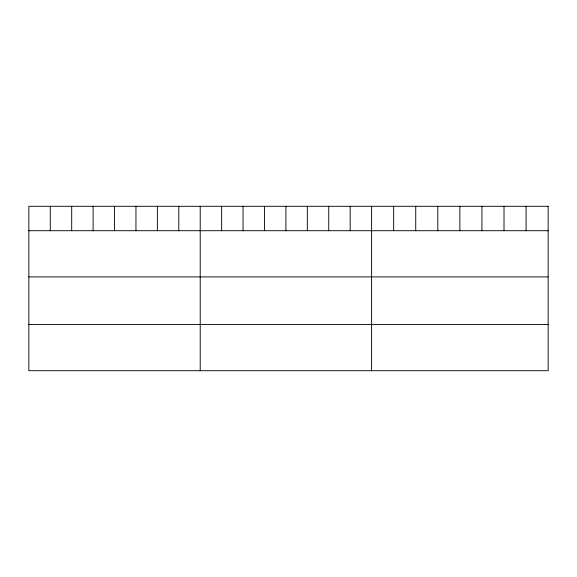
<?xml version="1.0" encoding="UTF-8"?>
<svg xmlns="http://www.w3.org/2000/svg" width="577" height="577" viewBox="0 0 577 577"><rect width="100%" height="100%" fill="white"/><g stroke="black" fill="none" stroke-linecap="round" stroke-linejoin="round"><path stroke-width="0.87" d="M28.85 230.713L548.15 230.713M28.85 276.91L548.15 276.91M28.85 324.512L548.15 324.512M526.08 206.285L526.08 230.713M504.009 206.285L504.009 230.713M481.939 206.285L481.939 230.713M459.869 206.285L459.869 230.713M437.799 206.285L437.799 230.713M415.728 206.285L415.728 230.713M393.658 206.285L393.658 230.713M371.588 206.285L371.588 370.715M350.167 206.285L350.167 230.713M328.746 206.285L328.746 230.713M307.325 206.285L307.325 230.713M285.903 206.285L285.903 230.713M264.482 206.285L264.482 230.713M243.061 206.285L243.061 230.713M221.64 206.285L221.64 230.713M200.219 206.285L200.219 370.715M178.798 206.285L178.798 230.713M157.377 206.285L157.377 230.713M135.956 206.285L135.956 230.713M114.534 206.285L114.534 230.713M93.113 206.285L93.113 230.713M71.692 206.285L71.692 230.713M50.271 206.285L50.271 230.713M548.15 206.285L28.85 206.285L28.85 370.715L548.15 370.715L548.15 206.285"/></g></svg>
